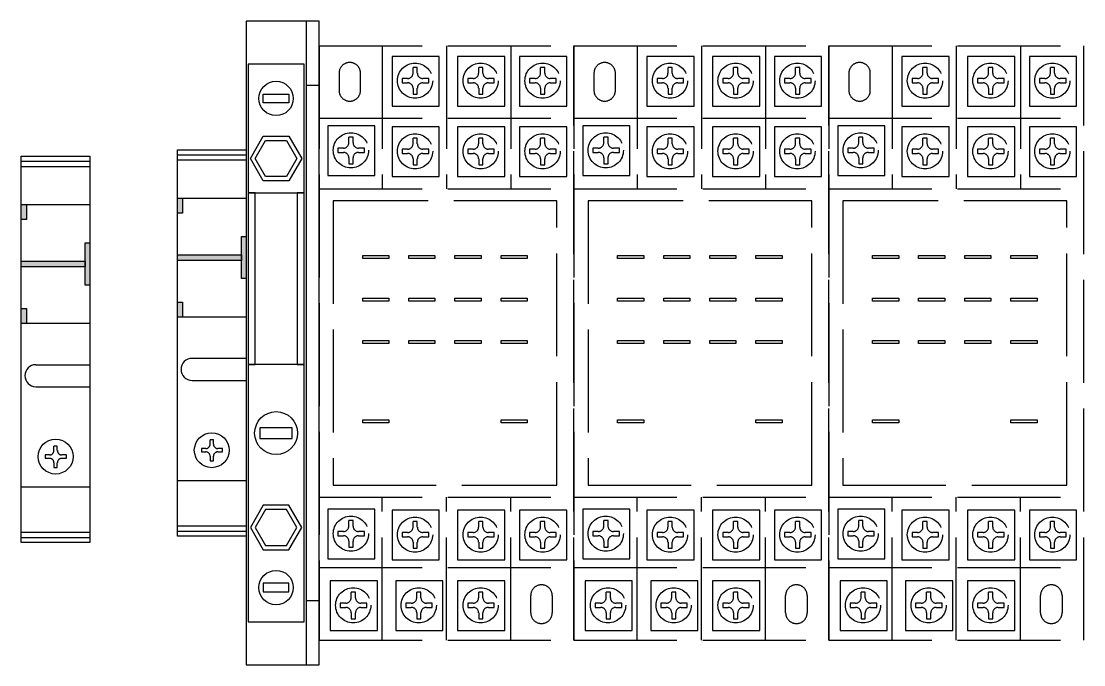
# Model space of a CAD drawing. Extents: x 309900 to 310800, y 288222 to 290422.
# Drawn here: x 310594.3 to 310718.1, y 288925.2 to 289000.2 of the extents above; entities that cross this region are included whole.
import ezdxf

# ---------------------------------------------------------------- set-up
doc = ezdxf.new("R2010")
doc.units = 0
doc.header["$MEASUREMENT"] = 0
doc.linetypes.add('ACAD_ISO02W100', pattern=[15, 12, -3])
for name, color, linetype in [('DRAW', 123, 'Continuous'), ('Layer1', 7, 'Continuous'), ('文字', 3, 'Continuous')]:
    doc.layers.add(name, color=color, linetype=linetype)

# ---------------------------------------------------------------- blocks, each defined once
blk = doc.blocks.new('9758789338f696b2a-83c7-42b1-a3ab-d015e0cf3ac5')
for points in [[(4.87, -151.77), (4.87, -151.17), (3.12, -151.17), (3.12, -151.77)], [(9.73, -158.62), (10.39, -158.62), (10.39, -151.17), (9.73, -151.17)], [(15.25, -151.17), (15.25, -151.77), (17, -151.77), (17, -151.17)], [(7.61, -158.62), (7.61, -159.17), (12.51, -159.17), (12.51, -158.62)]]:
    blk.add_hatch(color=7).paths.add_polyline_path(points)
at = {"color": 0}
for p, q in [((-21.8, -151.17), (-21.8, -159.17)), ((-21.21, -151.17), (-21.21, -159.17)), ((-15.91, -151.17), (-15.91, -159.17)), ((21.43, -151.17), (21.43, -159.17)), ((22.03, -151.17), (22.03, -159.17)), ((-4.25, -152.87), (-4.25, -159.17)), ((-1.68, -152.87), (-1.68, -159.17))]:
    blk.add_line(p, q, dxfattribs=at)
at = {"color": 0, "elevation": 0}
for points in [[(22.61, -151.17), (22.61, -159.17), (-22.39, -159.17), (-22.39, -151.17)], [(17, -151.17), (17, -159.17), (3.12, -159.17), (3.12, -151.17)], [(4.87, -151.17), (4.87, -151.77), (3.12, -151.77), (3.12, -151.17)], [(10.39, -151.17), (10.39, -158.62), (9.73, -158.62), (9.73, -151.17)], [(17, -151.17), (17, -151.77), (15.25, -151.77), (15.25, -151.17)], [(12.51, -158.62), (12.51, -159.17), (7.61, -159.17), (7.61, -158.62)]]:
    blk.add_lwpolyline(points, close=True, dxfattribs=at)
at = {"color": 0}
blk.add_arc((-2.96, -152.87), 1.28, 0, 180, dxfattribs=at)
at = {"layer": 'Layer1', "color": 7, "lineweight": -3, "ltscale": 50}
blk.add_circle((-12.39, -155.17), 2.03, dxfattribs=at)
at = {"layer": '文字', "color": 7, "linetype": 'ACAD_ISO02W100'}
for p, q in [((-12.59, -153.96), (-12.59, -154.47)), ((-12.19, -153.96), (-12.59, -153.96)), ((-12.19, -154.47), (-12.19, -153.96)), ((-13.1, -154.98), (-13.64, -154.98)), ((-13.64, -154.98), (-13.64, -155.37)), ((-13.64, -155.37), (-13.1, -155.37)), ((-12.59, -155.88), (-12.59, -156.44)), ((-12.19, -156.44), (-12.19, -155.88)), ((-11.68, -154.98), (-11.17, -154.98)), ((-11.68, -155.37), (-11.17, -155.37)), ((-11.17, -155.37), (-11.17, -154.98)), ((-12.59, -156.44), (-12.19, -156.44))]:
    blk.add_line(p, q, dxfattribs=at)
for centre, start, end in [((-13.1, -154.47), 270, 0), ((-11.68, -154.47), 180, 270), ((-13.1, -155.88), 0, 90), ((-11.68, -155.88), 90, 180)]:
    blk.add_arc(centre, 0.509, start, end, dxfattribs=at)

msp = doc.modelspace()

# ---------------------------------------------------------------- hatches: boundary and pattern name
for points in [[(310612.52, 288977.87), (310613.12, 288977.87), (310613.12, 288979.62), (310612.52, 288979.62)], [(310619.97, 288970.22), (310620.52, 288970.22), (310620.52, 288975.13), (310619.97, 288975.13)], [(310619.97, 288972.34), (310619.97, 288973), (310612.52, 288973), (310612.52, 288972.34)], [(310613.12, 288967.48), (310612.52, 288967.48), (310612.52, 288965.73), (310613.12, 288965.73)]]:
    msp.add_hatch(color=7).paths.add_polyline_path(points)

# ---------------------------------------------------------------- linework, layer by layer
at = {"color": 0}
for p, q in [((310612.52, 288984.64), (310620.52, 288984.64)), ((310612.52, 288984.05), (310620.52, 288984.05)), ((310614.22, 288960.94), (310620.52, 288960.94)), ((310614.22, 288958.37), (310620.52, 288958.37)), ((310612.52, 288946.7), (310620.52, 288946.7)), ((310612.52, 288941.41), (310620.52, 288941.41)), ((310612.52, 288940.81), (310620.52, 288940.81))]:
    msp.add_line(p, q, dxfattribs=at)
at = {"color": 0, "elevation": 0}
for points in [[(310612.52, 288985.22), (310620.52, 288985.22), (310620.52, 288940.22), (310612.52, 288940.22)], [(310612.52, 288979.62), (310620.52, 288979.62), (310620.52, 288965.73), (310612.52, 288965.73)], [(310612.52, 288979.62), (310613.12, 288979.62), (310613.12, 288977.87), (310612.52, 288977.87)], [(310619.97, 288975.13), (310620.52, 288975.13), (310620.52, 288970.22), (310619.97, 288970.22)], [(310612.52, 288973), (310619.97, 288973), (310619.97, 288972.34), (310612.52, 288972.34)], [(310612.52, 288967.48), (310613.12, 288967.48), (310613.12, 288965.73), (310612.52, 288965.73)]]:
    msp.add_lwpolyline(points, close=True, dxfattribs=at)
at = {"color": 0}
msp.add_arc((310614.22, 288959.65), 1.28, 90, 270, dxfattribs=at)
at = {"layer": 'DRAW', "color": 7, "ltscale": 0.3, "elevation": 0}
for points in [[(310629.02, 289000.22), (310620.52, 289000.22), (310620.52, 288925.22), (310629.02, 288925.22)], [(310629.02, 289000.22), (310627.52, 289000.22), (310627.52, 288925.22), (310629.02, 288925.22)], [(310627.27, 288995.22), (310620.77, 288995.22), (310620.77, 288980.22), (310627.27, 288980.22)], [(310629.02, 288992.72), (310627.52, 288992.72), (310627.52, 288932.72), (310629.02, 288932.72)], [(310625.52, 288990.72), (310622.52, 288990.72), (310622.52, 288991.72), (310625.52, 288991.72)], [(310625.52, 288986.82), (310627.02, 288984.22), (310625.52, 288981.62), (310622.52, 288981.62), (310621.02, 288984.22), (310622.52, 288986.82)], [(310625.23, 288986.32), (310626.44, 288984.22), (310625.23, 288982.12), (310622.8, 288982.12), (310621.59, 288984.22), (310622.8, 288986.32)], [(310621.57, 288980.22), (310620.77, 288980.22), (310620.77, 288960.22), (310621.57, 288960.22)], [(310627.27, 288980.22), (310626.47, 288980.22), (310626.47, 288960.22), (310627.27, 288960.22)], [(310627.27, 288960.22), (310620.77, 288960.22), (310620.77, 288930.22), (310627.27, 288930.22)], [(310625.89, 288952.85), (310622.14, 288952.85), (310622.14, 288951.6), (310625.89, 288951.6)], [(310625.52, 288938.62), (310627.02, 288941.22), (310625.52, 288943.82), (310622.52, 288943.82), (310621.02, 288941.22), (310622.52, 288938.62)], [(310625.23, 288939.12), (310626.44, 288941.22), (310625.23, 288943.32), (310622.8, 288943.32), (310621.59, 288941.22), (310622.8, 288939.12)], [(310625.52, 288934.72), (310622.52, 288934.72), (310622.52, 288933.72), (310625.52, 288933.72)]]:
    msp.add_lwpolyline(points, close=True, dxfattribs=at)
at = {"layer": 'DRAW', "color": 7, "ltscale": 0.3}
for centre, radius in [((310624.02, 288991.22), 2), ((310624.02, 288952.22), 2.5), ((310624.02, 288934.22), 2)]:
    msp.add_circle(centre, radius, dxfattribs=at)
at = {"layer": 'Layer1', "color": 7, "lineweight": -3, "ltscale": 50}
msp.add_circle((310616.52, 288950.22), 2.03, dxfattribs=at)
at = {"layer": '文字', "color": 0, "linetype": 'ACAD_ISO02W100'}
for p, q in [((310629.02, 288997.37), (310629.02, 288928.07)), ((310629.02, 288997.37), (310658.72, 288997.37)), ((310636.38, 288997.37), (310636.38, 288980.68)), ((310643.87, 288997.37), (310643.87, 288980.68)), ((310651.35, 288997.37), (310651.35, 288980.68)), ((310658.72, 288928.07), (310658.72, 288997.37)), ((310658.72, 288997.37), (310658.72, 288928.07)), ((310658.72, 288997.37), (310688.42, 288997.37)), ((310666.08, 288997.37), (310666.08, 288980.68)), ((310673.57, 288997.37), (310673.57, 288980.68)), ((310681.05, 288997.37), (310681.05, 288980.68)), ((310688.42, 288928.07), (310688.42, 288997.37)), ((310688.42, 288997.37), (310688.42, 288928.07)), ((310688.42, 288997.37), (310718.12, 288997.37)), ((310695.78, 288997.37), (310695.78, 288980.68)), ((310703.27, 288997.37), (310703.27, 288980.68)), ((310710.75, 288997.37), (310710.75, 288980.68)), ((310718.12, 288928.07), (310718.12, 288997.37)), ((310640.47, 288994.82), (310639.98, 288994.82)), ((310639.98, 288994.18), (310639.98, 288994.82)), ((310640.47, 288994.18), (310640.47, 288994.82)), ((310648.11, 288994.82), (310647.62, 288994.82)), ((310647.62, 288994.18), (310647.62, 288994.82)), ((310648.11, 288994.18), (310648.11, 288994.82)), ((310655.32, 288994.82), (310654.83, 288994.82)), ((310654.83, 288994.18), (310654.83, 288994.82)), ((310655.32, 288994.18), (310655.32, 288994.82)), ((310670.17, 288994.82), (310669.68, 288994.82)), ((310669.68, 288994.18), (310669.68, 288994.82)), ((310670.17, 288994.18), (310670.17, 288994.82)), ((310677.81, 288994.82), (310677.32, 288994.82)), ((310677.32, 288994.18), (310677.32, 288994.82)), ((310677.81, 288994.18), (310677.81, 288994.82)), ((310685.02, 288994.82), (310684.53, 288994.82)), ((310684.53, 288994.18), (310684.53, 288994.82)), ((310685.02, 288994.18), (310685.02, 288994.82)), ((310699.87, 288994.82), (310699.38, 288994.82)), ((310699.38, 288994.18), (310699.38, 288994.82)), ((310699.87, 288994.18), (310699.87, 288994.82)), ((310707.51, 288994.82), (310707.02, 288994.82)), ((310707.02, 288994.18), (310707.02, 288994.82)), ((310707.51, 288994.18), (310707.51, 288994.82)), ((310714.72, 288994.82), (310714.23, 288994.82)), ((310714.23, 288994.18), (310714.23, 288994.82)), ((310714.72, 288994.18), (310714.72, 288994.82)), ((310639.34, 288993.54), (310638.71, 288993.54)), ((310638.71, 288993.54), (310638.71, 288993.05)), ((310638.71, 288993.05), (310639.34, 288993.05)), ((310639.98, 288993.54), (310639.98, 288993.54)), ((310641.8, 288993.54), (310641.11, 288993.54)), ((310641.11, 288993.05), (310641.8, 288993.05)), ((310641.8, 288993.05), (310641.8, 288993.54)), ((310646.98, 288993.54), (310646.35, 288993.54)), ((310646.35, 288993.54), (310646.35, 288993.05)), ((310646.35, 288993.05), (310646.98, 288993.05)), ((310647.62, 288993.54), (310647.62, 288993.54)), ((310649.44, 288993.54), (310648.75, 288993.54)), ((310648.75, 288993.05), (310649.44, 288993.05)), ((310649.44, 288993.05), (310649.44, 288993.54)), ((310654.19, 288993.54), (310653.56, 288993.54)), ((310653.56, 288993.54), (310653.56, 288993.05)), ((310653.56, 288993.05), (310654.19, 288993.05)), ((310654.83, 288993.54), (310654.83, 288993.54)), ((310656.65, 288993.54), (310655.96, 288993.54)), ((310655.96, 288993.05), (310656.65, 288993.05)), ((310656.65, 288993.05), (310656.65, 288993.54)), ((310669.04, 288993.54), (310668.41, 288993.54)), ((310668.41, 288993.54), (310668.41, 288993.05)), ((310668.41, 288993.05), (310669.04, 288993.05)), ((310669.68, 288993.54), (310669.68, 288993.54)), ((310671.5, 288993.54), (310670.81, 288993.54)), ((310670.81, 288993.05), (310671.5, 288993.05)), ((310671.5, 288993.05), (310671.5, 288993.54)), ((310676.68, 288993.54), (310676.05, 288993.54)), ((310676.05, 288993.54), (310676.05, 288993.05)), ((310676.05, 288993.05), (310676.68, 288993.05)), ((310677.32, 288993.54), (310677.32, 288993.54)), ((310679.14, 288993.54), (310678.45, 288993.54)), ((310678.45, 288993.05), (310679.14, 288993.05)), ((310679.14, 288993.05), (310679.14, 288993.54)), ((310683.89, 288993.54), (310683.26, 288993.54)), ((310683.26, 288993.54), (310683.26, 288993.05)), ((310683.26, 288993.05), (310683.89, 288993.05)), ((310684.53, 288993.54), (310684.53, 288993.54)), ((310686.35, 288993.54), (310685.66, 288993.54)), ((310685.66, 288993.05), (310686.35, 288993.05)), ((310686.35, 288993.05), (310686.35, 288993.54)), ((310698.74, 288993.54), (310698.11, 288993.54)), ((310698.11, 288993.54), (310698.11, 288993.05)), ((310698.11, 288993.05), (310698.74, 288993.05)), ((310699.38, 288993.54), (310699.38, 288993.54)), ((310701.2, 288993.54), (310700.51, 288993.54)), ((310700.51, 288993.05), (310701.2, 288993.05)), ((310701.2, 288993.05), (310701.2, 288993.54)), ((310706.38, 288993.54), (310705.75, 288993.54)), ((310705.75, 288993.54), (310705.75, 288993.05)), ((310705.75, 288993.05), (310706.38, 288993.05)), ((310707.02, 288993.54), (310707.02, 288993.54)), ((310708.84, 288993.54), (310708.15, 288993.54)), ((310708.15, 288993.05), (310708.84, 288993.05)), ((310708.84, 288993.05), (310708.84, 288993.54)), ((310713.59, 288993.54), (310712.96, 288993.54)), ((310712.96, 288993.54), (310712.96, 288993.05)), ((310712.96, 288993.05), (310713.59, 288993.05)), ((310714.23, 288993.54), (310714.23, 288993.54)), ((310716.05, 288993.54), (310715.36, 288993.54)), ((310715.36, 288993.05), (310716.05, 288993.05)), ((310716.05, 288993.05), (310716.05, 288993.54)), ((310639.98, 288992.41), (310639.98, 288991.73)), ((310639.98, 288991.73), (310640.47, 288991.73)), ((310640.47, 288991.73), (310640.47, 288992.41)), ((310647.62, 288992.41), (310647.62, 288991.73)), ((310647.62, 288991.73), (310648.11, 288991.73)), ((310648.11, 288991.73), (310648.11, 288992.41)), ((310654.83, 288992.41), (310654.83, 288991.73)), ((310654.83, 288991.73), (310655.32, 288991.73)), ((310655.32, 288991.73), (310655.32, 288992.41)), ((310669.68, 288992.41), (310669.68, 288991.73)), ((310669.68, 288991.73), (310670.17, 288991.73)), ((310670.17, 288991.73), (310670.17, 288992.41)), ((310677.32, 288992.41), (310677.32, 288991.73)), ((310677.32, 288991.73), (310677.81, 288991.73)), ((310677.81, 288991.73), (310677.81, 288992.41)), ((310684.53, 288992.41), (310684.53, 288991.73)), ((310684.53, 288991.73), (310685.02, 288991.73)), ((310685.02, 288991.73), (310685.02, 288992.41)), ((310699.38, 288992.41), (310699.38, 288991.73)), ((310699.38, 288991.73), (310699.87, 288991.73)), ((310699.87, 288991.73), (310699.87, 288992.41)), ((310707.02, 288992.41), (310707.02, 288991.73)), ((310707.02, 288991.73), (310707.51, 288991.73)), ((310707.51, 288991.73), (310707.51, 288992.41)), ((310714.23, 288992.41), (310714.23, 288991.73)), ((310714.23, 288991.73), (310714.72, 288991.73)), ((310714.72, 288991.73), (310714.72, 288992.41)), ((310629.02, 288988.91), (310658.72, 288988.91)), ((310658.72, 288988.91), (310688.42, 288988.91)), ((310688.42, 288988.91), (310718.12, 288988.91)), ((310632.99, 288986.71), (310632.5, 288986.71)), ((310632.5, 288986.07), (310632.5, 288986.71)), ((310632.99, 288986.07), (310632.99, 288986.71)), ((310640.47, 288986.59), (310639.98, 288986.59)), ((310639.98, 288985.95), (310639.98, 288986.59)), ((310640.47, 288985.95), (310640.47, 288986.59)), ((310648.11, 288986.59), (310647.62, 288986.59)), ((310647.62, 288985.95), (310647.62, 288986.59)), ((310648.11, 288985.95), (310648.11, 288986.59)), ((310655.32, 288986.59), (310654.83, 288986.59)), ((310654.83, 288985.95), (310654.83, 288986.59)), ((310655.32, 288985.95), (310655.32, 288986.59)), ((310662.69, 288986.71), (310662.2, 288986.71)), ((310662.2, 288986.07), (310662.2, 288986.71)), ((310662.69, 288986.07), (310662.69, 288986.71)), ((310670.17, 288986.59), (310669.68, 288986.59)), ((310669.68, 288985.95), (310669.68, 288986.59)), ((310670.17, 288985.95), (310670.17, 288986.59)), ((310677.81, 288986.59), (310677.32, 288986.59)), ((310677.32, 288985.95), (310677.32, 288986.59)), ((310677.81, 288985.95), (310677.81, 288986.59)), ((310685.02, 288986.59), (310684.53, 288986.59)), ((310684.53, 288985.95), (310684.53, 288986.59)), ((310685.02, 288985.95), (310685.02, 288986.59)), ((310692.39, 288986.71), (310691.9, 288986.71)), ((310691.9, 288986.07), (310691.9, 288986.71)), ((310692.39, 288986.07), (310692.39, 288986.71)), ((310699.87, 288986.59), (310699.38, 288986.59)), ((310699.38, 288985.95), (310699.38, 288986.59)), ((310699.87, 288985.95), (310699.87, 288986.59)), ((310707.51, 288986.59), (310707.02, 288986.59)), ((310707.02, 288985.95), (310707.02, 288986.59)), ((310707.51, 288985.95), (310707.51, 288986.59)), ((310714.72, 288986.59), (310714.23, 288986.59)), ((310714.23, 288985.95), (310714.23, 288986.59)), ((310714.72, 288985.95), (310714.72, 288986.59)), ((310631.86, 288985.43), (310631.22, 288985.43)), ((310631.22, 288985.43), (310631.22, 288984.94)), ((310632.5, 288985.43), (310632.5, 288985.43)), ((310634.31, 288985.43), (310633.62, 288985.43)), ((310634.31, 288984.94), (310634.31, 288985.43)), ((310639.34, 288985.31), (310638.71, 288985.31)), ((310638.71, 288985.31), (310638.71, 288984.82)), ((310639.98, 288985.31), (310639.98, 288985.31)), ((310641.8, 288985.31), (310641.11, 288985.31)), ((310641.8, 288984.82), (310641.8, 288985.31)), ((310646.98, 288985.31), (310646.35, 288985.31)), ((310646.35, 288985.31), (310646.35, 288984.82)), ((310647.62, 288985.31), (310647.62, 288985.31)), ((310649.44, 288985.31), (310648.75, 288985.31)), ((310649.44, 288984.82), (310649.44, 288985.31)), ((310654.19, 288985.31), (310653.56, 288985.31)), ((310653.56, 288985.31), (310653.56, 288984.82)), ((310654.83, 288985.31), (310654.83, 288985.31)), ((310656.65, 288985.31), (310655.96, 288985.31)), ((310656.65, 288984.82), (310656.65, 288985.31)), ((310661.56, 288985.43), (310660.92, 288985.43)), ((310660.92, 288985.43), (310660.92, 288984.94)), ((310662.2, 288985.43), (310662.2, 288985.43)), ((310664.01, 288985.43), (310663.32, 288985.43)), ((310664.01, 288984.94), (310664.01, 288985.43)), ((310669.04, 288985.31), (310668.41, 288985.31)), ((310668.41, 288985.31), (310668.41, 288984.82)), ((310669.68, 288985.31), (310669.68, 288985.31)), ((310671.5, 288985.31), (310670.81, 288985.31)), ((310671.5, 288984.82), (310671.5, 288985.31)), ((310676.68, 288985.31), (310676.05, 288985.31)), ((310676.05, 288985.31), (310676.05, 288984.82)), ((310677.32, 288985.31), (310677.32, 288985.31)), ((310679.14, 288985.31), (310678.45, 288985.31)), ((310679.14, 288984.82), (310679.14, 288985.31)), ((310683.89, 288985.31), (310683.26, 288985.31)), ((310683.26, 288985.31), (310683.26, 288984.82)), ((310684.53, 288985.31), (310684.53, 288985.31)), ((310686.35, 288985.31), (310685.66, 288985.31)), ((310686.35, 288984.82), (310686.35, 288985.31)), ((310691.26, 288985.43), (310690.62, 288985.43)), ((310690.62, 288985.43), (310690.62, 288984.94)), ((310691.9, 288985.43), (310691.9, 288985.43)), ((310693.71, 288985.43), (310693.02, 288985.43)), ((310693.71, 288984.94), (310693.71, 288985.43)), ((310698.74, 288985.31), (310698.11, 288985.31)), ((310698.11, 288985.31), (310698.11, 288984.82)), ((310699.38, 288985.31), (310699.38, 288985.31)), ((310701.2, 288985.31), (310700.51, 288985.31)), ((310701.2, 288984.82), (310701.2, 288985.31)), ((310706.38, 288985.31), (310705.75, 288985.31)), ((310705.75, 288985.31), (310705.75, 288984.82)), ((310707.02, 288985.31), (310707.02, 288985.31)), ((310708.84, 288985.31), (310708.15, 288985.31)), ((310708.84, 288984.82), (310708.84, 288985.31)), ((310713.59, 288985.31), (310712.96, 288985.31)), ((310712.96, 288985.31), (310712.96, 288984.82)), ((310714.23, 288985.31), (310714.23, 288985.31)), ((310716.05, 288985.31), (310715.36, 288985.31)), ((310716.05, 288984.82), (310716.05, 288985.31)), ((310631.22, 288984.94), (310631.86, 288984.94)), ((310632.5, 288984.3), (310632.5, 288983.62)), ((310632.99, 288983.62), (310632.99, 288984.3)), ((310633.62, 288984.94), (310634.31, 288984.94)), ((310638.71, 288984.82), (310639.34, 288984.82)), ((310639.98, 288984.18), (310639.98, 288983.5)), ((310640.47, 288983.5), (310640.47, 288984.18)), ((310641.11, 288984.82), (310641.8, 288984.82)), ((310646.35, 288984.82), (310646.98, 288984.82)), ((310647.62, 288984.18), (310647.62, 288983.5)), ((310648.11, 288983.5), (310648.11, 288984.18)), ((310648.75, 288984.82), (310649.44, 288984.82)), ((310653.56, 288984.82), (310654.19, 288984.82)), ((310654.83, 288984.18), (310654.83, 288983.5)), ((310655.32, 288983.5), (310655.32, 288984.18)), ((310655.96, 288984.82), (310656.65, 288984.82)), ((310660.92, 288984.94), (310661.56, 288984.94)), ((310662.2, 288984.3), (310662.2, 288983.62)), ((310662.69, 288983.62), (310662.69, 288984.3)), ((310663.32, 288984.94), (310664.01, 288984.94)), ((310668.41, 288984.82), (310669.04, 288984.82)), ((310669.68, 288984.18), (310669.68, 288983.5)), ((310670.17, 288983.5), (310670.17, 288984.18)), ((310670.81, 288984.82), (310671.5, 288984.82)), ((310676.05, 288984.82), (310676.68, 288984.82)), ((310677.32, 288984.18), (310677.32, 288983.5)), ((310677.81, 288983.5), (310677.81, 288984.18)), ((310678.45, 288984.82), (310679.14, 288984.82)), ((310683.26, 288984.82), (310683.89, 288984.82)), ((310684.53, 288984.18), (310684.53, 288983.5)), ((310685.02, 288983.5), (310685.02, 288984.18)), ((310685.66, 288984.82), (310686.35, 288984.82)), ((310690.62, 288984.94), (310691.26, 288984.94)), ((310691.9, 288984.3), (310691.9, 288983.62)), ((310692.39, 288983.62), (310692.39, 288984.3)), ((310693.02, 288984.94), (310693.71, 288984.94)), ((310698.11, 288984.82), (310698.74, 288984.82)), ((310699.38, 288984.18), (310699.38, 288983.5)), ((310699.87, 288983.5), (310699.87, 288984.18)), ((310700.51, 288984.82), (310701.2, 288984.82)), ((310705.75, 288984.82), (310706.38, 288984.82)), ((310707.02, 288984.18), (310707.02, 288983.5)), ((310707.51, 288983.5), (310707.51, 288984.18)), ((310708.15, 288984.82), (310708.84, 288984.82)), ((310712.96, 288984.82), (310713.59, 288984.82)), ((310714.23, 288984.18), (310714.23, 288983.5)), ((310714.72, 288983.5), (310714.72, 288984.18)), ((310715.36, 288984.82), (310716.05, 288984.82)), ((310632.5, 288983.62), (310632.99, 288983.62)), ((310639.98, 288983.5), (310640.47, 288983.5)), ((310647.62, 288983.5), (310648.11, 288983.5)), ((310654.83, 288983.5), (310655.32, 288983.5)), ((310662.2, 288983.62), (310662.69, 288983.62)), ((310669.68, 288983.5), (310670.17, 288983.5)), ((310677.32, 288983.5), (310677.81, 288983.5)), ((310684.53, 288983.5), (310685.02, 288983.5)), ((310691.9, 288983.62), (310692.39, 288983.62)), ((310699.38, 288983.5), (310699.87, 288983.5)), ((310707.02, 288983.5), (310707.51, 288983.5)), ((310714.23, 288983.5), (310714.72, 288983.5)), ((310629.02, 288980.68), (310658.72, 288980.68)), ((310658.72, 288980.68), (310688.42, 288980.68)), ((310688.42, 288980.68), (310718.12, 288980.68)), ((310629.02, 288944.76), (310658.72, 288944.76)), ((310636.38, 288928.07), (310636.38, 288944.76)), ((310643.87, 288928.07), (310643.87, 288944.76)), ((310651.35, 288928.07), (310651.35, 288944.76)), ((310658.72, 288944.76), (310688.42, 288944.76)), ((310666.08, 288928.07), (310666.08, 288944.76)), ((310673.57, 288928.07), (310673.57, 288944.76)), ((310681.05, 288928.07), (310681.05, 288944.76)), ((310688.42, 288944.76), (310718.12, 288944.76)), ((310695.78, 288928.07), (310695.78, 288944.76)), ((310703.27, 288928.07), (310703.27, 288944.76)), ((310710.75, 288928.07), (310710.75, 288944.76)), ((310632.99, 288942.03), (310632.5, 288942.03)), ((310632.5, 288941.39), (310632.5, 288942.03)), ((310632.99, 288941.39), (310632.99, 288942.03)), ((310640.47, 288941.91), (310639.98, 288941.91)), ((310639.98, 288941.27), (310639.98, 288941.91)), ((310640.47, 288941.27), (310640.47, 288941.91)), ((310648.11, 288941.91), (310647.62, 288941.91)), ((310647.62, 288941.27), (310647.62, 288941.91)), ((310648.11, 288941.27), (310648.11, 288941.91)), ((310655.32, 288941.91), (310654.83, 288941.91)), ((310654.83, 288941.27), (310654.83, 288941.91)), ((310655.32, 288941.27), (310655.32, 288941.91)), ((310662.69, 288942.03), (310662.2, 288942.03)), ((310662.2, 288941.39), (310662.2, 288942.03)), ((310662.69, 288941.39), (310662.69, 288942.03)), ((310670.17, 288941.91), (310669.68, 288941.91)), ((310669.68, 288941.27), (310669.68, 288941.91)), ((310670.17, 288941.27), (310670.17, 288941.91)), ((310677.81, 288941.91), (310677.32, 288941.91)), ((310677.32, 288941.27), (310677.32, 288941.91)), ((310677.81, 288941.27), (310677.81, 288941.91)), ((310685.02, 288941.91), (310684.53, 288941.91)), ((310684.53, 288941.27), (310684.53, 288941.91)), ((310685.02, 288941.27), (310685.02, 288941.91)), ((310692.39, 288942.03), (310691.9, 288942.03)), ((310691.9, 288941.39), (310691.9, 288942.03)), ((310692.39, 288941.39), (310692.39, 288942.03)), ((310699.87, 288941.91), (310699.38, 288941.91)), ((310699.38, 288941.27), (310699.38, 288941.91)), ((310699.87, 288941.27), (310699.87, 288941.91)), ((310707.51, 288941.91), (310707.02, 288941.91)), ((310707.02, 288941.27), (310707.02, 288941.91)), ((310707.51, 288941.27), (310707.51, 288941.91)), ((310714.72, 288941.91), (310714.23, 288941.91)), ((310714.23, 288941.27), (310714.23, 288941.91)), ((310714.72, 288941.27), (310714.72, 288941.91)), ((310631.86, 288940.75), (310631.22, 288940.75)), ((310631.22, 288940.75), (310631.22, 288940.26)), ((310632.5, 288940.75), (310632.5, 288940.75)), ((310634.31, 288940.75), (310633.62, 288940.75)), ((310634.31, 288940.26), (310634.31, 288940.75)), ((310639.34, 288940.63), (310638.71, 288940.63)), ((310638.71, 288940.63), (310638.71, 288940.14)), ((310639.98, 288940.63), (310639.98, 288940.63)), ((310641.8, 288940.63), (310641.11, 288940.63)), ((310641.8, 288940.14), (310641.8, 288940.63)), ((310646.98, 288940.63), (310646.35, 288940.63)), ((310646.35, 288940.63), (310646.35, 288940.14)), ((310647.62, 288940.63), (310647.62, 288940.63)), ((310649.44, 288940.63), (310648.75, 288940.63)), ((310649.44, 288940.14), (310649.44, 288940.63)), ((310654.19, 288940.63), (310653.56, 288940.63)), ((310653.56, 288940.63), (310653.56, 288940.14)), ((310654.83, 288940.63), (310654.83, 288940.63)), ((310656.65, 288940.63), (310655.96, 288940.63)), ((310656.65, 288940.14), (310656.65, 288940.63)), ((310661.56, 288940.75), (310660.92, 288940.75)), ((310660.92, 288940.75), (310660.92, 288940.26)), ((310662.2, 288940.75), (310662.2, 288940.75)), ((310664.01, 288940.75), (310663.32, 288940.75)), ((310664.01, 288940.26), (310664.01, 288940.75)), ((310669.04, 288940.63), (310668.41, 288940.63)), ((310668.41, 288940.63), (310668.41, 288940.14)), ((310669.68, 288940.63), (310669.68, 288940.63)), ((310671.5, 288940.63), (310670.81, 288940.63)), ((310671.5, 288940.14), (310671.5, 288940.63)), ((310676.68, 288940.63), (310676.05, 288940.63)), ((310676.05, 288940.63), (310676.05, 288940.14)), ((310677.32, 288940.63), (310677.32, 288940.63)), ((310679.14, 288940.63), (310678.45, 288940.63)), ((310679.14, 288940.14), (310679.14, 288940.63)), ((310683.89, 288940.63), (310683.26, 288940.63)), ((310683.26, 288940.63), (310683.26, 288940.14)), ((310684.53, 288940.63), (310684.53, 288940.63)), ((310686.35, 288940.63), (310685.66, 288940.63)), ((310686.35, 288940.14), (310686.35, 288940.63)), ((310691.26, 288940.75), (310690.62, 288940.75)), ((310690.62, 288940.75), (310690.62, 288940.26)), ((310691.9, 288940.75), (310691.9, 288940.75)), ((310693.71, 288940.75), (310693.02, 288940.75)), ((310693.71, 288940.26), (310693.71, 288940.75)), ((310698.74, 288940.63), (310698.11, 288940.63)), ((310698.11, 288940.63), (310698.11, 288940.14)), ((310699.38, 288940.63), (310699.38, 288940.63)), ((310701.2, 288940.63), (310700.51, 288940.63)), ((310701.2, 288940.14), (310701.2, 288940.63)), ((310706.38, 288940.63), (310705.75, 288940.63)), ((310705.75, 288940.63), (310705.75, 288940.14)), ((310707.02, 288940.63), (310707.02, 288940.63)), ((310708.84, 288940.63), (310708.15, 288940.63)), ((310708.84, 288940.14), (310708.84, 288940.63)), ((310713.59, 288940.63), (310712.96, 288940.63)), ((310712.96, 288940.63), (310712.96, 288940.14)), ((310714.23, 288940.63), (310714.23, 288940.63)), ((310716.05, 288940.63), (310715.36, 288940.63)), ((310716.05, 288940.14), (310716.05, 288940.63)), ((310631.22, 288940.26), (310631.86, 288940.26)), ((310632.5, 288939.62), (310632.5, 288938.94)), ((310632.99, 288938.94), (310632.99, 288939.62)), ((310633.62, 288940.26), (310634.31, 288940.26)), ((310638.71, 288940.14), (310639.34, 288940.14)), ((310639.98, 288939.5), (310639.98, 288938.82)), ((310640.47, 288938.82), (310640.47, 288939.5)), ((310641.11, 288940.14), (310641.8, 288940.14)), ((310646.35, 288940.14), (310646.98, 288940.14)), ((310647.62, 288939.5), (310647.62, 288938.82)), ((310648.11, 288938.82), (310648.11, 288939.5)), ((310648.75, 288940.14), (310649.44, 288940.14)), ((310653.56, 288940.14), (310654.19, 288940.14)), ((310654.83, 288939.5), (310654.83, 288938.82)), ((310655.32, 288938.82), (310655.32, 288939.5)), ((310655.96, 288940.14), (310656.65, 288940.14)), ((310660.92, 288940.26), (310661.56, 288940.26)), ((310662.2, 288939.62), (310662.2, 288938.94)), ((310662.69, 288938.94), (310662.69, 288939.62)), ((310663.32, 288940.26), (310664.01, 288940.26)), ((310668.41, 288940.14), (310669.04, 288940.14)), ((310669.68, 288939.5), (310669.68, 288938.82)), ((310670.17, 288938.82), (310670.17, 288939.5)), ((310670.81, 288940.14), (310671.5, 288940.14)), ((310676.05, 288940.14), (310676.68, 288940.14)), ((310677.32, 288939.5), (310677.32, 288938.82)), ((310677.81, 288938.82), (310677.81, 288939.5)), ((310678.45, 288940.14), (310679.14, 288940.14)), ((310683.26, 288940.14), (310683.89, 288940.14)), ((310684.53, 288939.5), (310684.53, 288938.82)), ((310685.02, 288938.82), (310685.02, 288939.5)), ((310685.66, 288940.14), (310686.35, 288940.14)), ((310690.62, 288940.26), (310691.26, 288940.26)), ((310691.9, 288939.62), (310691.9, 288938.94)), ((310692.39, 288938.94), (310692.39, 288939.62)), ((310693.02, 288940.26), (310693.71, 288940.26)), ((310698.11, 288940.14), (310698.74, 288940.14)), ((310699.38, 288939.5), (310699.38, 288938.82)), ((310699.87, 288938.82), (310699.87, 288939.5)), ((310700.51, 288940.14), (310701.2, 288940.14)), ((310705.75, 288940.14), (310706.38, 288940.14)), ((310707.02, 288939.5), (310707.02, 288938.82)), ((310707.51, 288938.82), (310707.51, 288939.5)), ((310708.15, 288940.14), (310708.84, 288940.14)), ((310712.96, 288940.14), (310713.59, 288940.14)), ((310714.23, 288939.5), (310714.23, 288938.82)), ((310714.72, 288938.82), (310714.72, 288939.5)), ((310715.36, 288940.14), (310716.05, 288940.14)), ((310632.5, 288938.94), (310632.99, 288938.94)), ((310639.98, 288938.82), (310640.47, 288938.82)), ((310647.62, 288938.82), (310648.11, 288938.82)), ((310654.83, 288938.82), (310655.32, 288938.82)), ((310662.2, 288938.94), (310662.69, 288938.94)), ((310669.68, 288938.82), (310670.17, 288938.82)), ((310677.32, 288938.82), (310677.81, 288938.82)), ((310684.53, 288938.82), (310685.02, 288938.82)), ((310691.9, 288938.94), (310692.39, 288938.94)), ((310699.38, 288938.82), (310699.87, 288938.82)), ((310707.02, 288938.82), (310707.51, 288938.82)), ((310714.23, 288938.82), (310714.72, 288938.82)), ((310629.02, 288936.54), (310658.72, 288936.54)), ((310658.72, 288936.54), (310688.42, 288936.54)), ((310688.42, 288936.54), (310718.12, 288936.54)), ((310633.26, 288933.68), (310632.77, 288933.68)), ((310632.77, 288933.04), (310632.77, 288933.68)), ((310633.26, 288933.04), (310633.26, 288933.68)), ((310640.9, 288933.68), (310640.41, 288933.68)), ((310640.41, 288933.04), (310640.41, 288933.68)), ((310640.9, 288933.04), (310640.9, 288933.68)), ((310648.11, 288933.68), (310647.62, 288933.68)), ((310647.62, 288933.04), (310647.62, 288933.68)), ((310648.11, 288933.04), (310648.11, 288933.68)), ((310662.96, 288933.68), (310662.47, 288933.68)), ((310662.47, 288933.04), (310662.47, 288933.68)), ((310662.96, 288933.04), (310662.96, 288933.68)), ((310670.6, 288933.68), (310670.11, 288933.68)), ((310670.11, 288933.04), (310670.11, 288933.68)), ((310670.6, 288933.04), (310670.6, 288933.68)), ((310677.81, 288933.68), (310677.32, 288933.68)), ((310677.32, 288933.04), (310677.32, 288933.68)), ((310677.81, 288933.04), (310677.81, 288933.68)), ((310692.66, 288933.68), (310692.17, 288933.68)), ((310692.17, 288933.04), (310692.17, 288933.68)), ((310692.66, 288933.04), (310692.66, 288933.68)), ((310700.3, 288933.68), (310699.81, 288933.68)), ((310699.81, 288933.04), (310699.81, 288933.68)), ((310700.3, 288933.04), (310700.3, 288933.68)), ((310707.51, 288933.68), (310707.02, 288933.68)), ((310707.02, 288933.04), (310707.02, 288933.68)), ((310707.51, 288933.04), (310707.51, 288933.68)), ((310632.13, 288932.4), (310631.5, 288932.4)), ((310631.5, 288932.4), (310631.5, 288931.91)), ((310631.5, 288931.91), (310632.13, 288931.91)), ((310632.77, 288932.4), (310632.77, 288932.4)), ((310634.59, 288932.4), (310633.9, 288932.4)), ((310633.9, 288931.91), (310634.59, 288931.91)), ((310634.59, 288931.91), (310634.59, 288932.4)), ((310639.77, 288932.4), (310639.13, 288932.4)), ((310639.13, 288932.4), (310639.13, 288931.91)), ((310639.13, 288931.91), (310639.77, 288931.91)), ((310640.41, 288932.4), (310640.41, 288932.4)), ((310642.22, 288932.4), (310641.53, 288932.4)), ((310641.53, 288931.91), (310642.22, 288931.91)), ((310642.22, 288931.91), (310642.22, 288932.4)), ((310646.98, 288932.4), (310646.35, 288932.4)), ((310646.35, 288932.4), (310646.35, 288931.91)), ((310646.35, 288931.91), (310646.98, 288931.91)), ((310647.62, 288932.4), (310647.62, 288932.4)), ((310649.44, 288932.4), (310648.75, 288932.4)), ((310648.75, 288931.91), (310649.44, 288931.91)), ((310649.44, 288931.91), (310649.44, 288932.4)), ((310661.83, 288932.4), (310661.2, 288932.4)), ((310661.2, 288932.4), (310661.2, 288931.91)), ((310661.2, 288931.91), (310661.83, 288931.91)), ((310662.47, 288932.4), (310662.47, 288932.4)), ((310664.29, 288932.4), (310663.6, 288932.4)), ((310663.6, 288931.91), (310664.29, 288931.91)), ((310664.29, 288931.91), (310664.29, 288932.4)), ((310669.47, 288932.4), (310668.83, 288932.4)), ((310668.83, 288932.4), (310668.83, 288931.91)), ((310668.83, 288931.91), (310669.47, 288931.91)), ((310670.11, 288932.4), (310670.11, 288932.4)), ((310671.92, 288932.4), (310671.23, 288932.4)), ((310671.23, 288931.91), (310671.92, 288931.91)), ((310671.92, 288931.91), (310671.92, 288932.4)), ((310676.68, 288932.4), (310676.05, 288932.4)), ((310676.05, 288932.4), (310676.05, 288931.91)), ((310676.05, 288931.91), (310676.68, 288931.91)), ((310677.32, 288932.4), (310677.32, 288932.4)), ((310679.14, 288932.4), (310678.45, 288932.4)), ((310678.45, 288931.91), (310679.14, 288931.91)), ((310679.14, 288931.91), (310679.14, 288932.4)), ((310691.53, 288932.4), (310690.9, 288932.4)), ((310690.9, 288932.4), (310690.9, 288931.91)), ((310690.9, 288931.91), (310691.53, 288931.91)), ((310692.17, 288932.4), (310692.17, 288932.4)), ((310693.99, 288932.4), (310693.3, 288932.4)), ((310693.3, 288931.91), (310693.99, 288931.91)), ((310693.99, 288931.91), (310693.99, 288932.4)), ((310699.17, 288932.4), (310698.53, 288932.4)), ((310698.53, 288932.4), (310698.53, 288931.91)), ((310698.53, 288931.91), (310699.17, 288931.91)), ((310699.81, 288932.4), (310699.81, 288932.4)), ((310701.62, 288932.4), (310700.93, 288932.4)), ((310700.93, 288931.91), (310701.62, 288931.91)), ((310701.62, 288931.91), (310701.62, 288932.4)), ((310706.38, 288932.4), (310705.75, 288932.4)), ((310705.75, 288932.4), (310705.75, 288931.91)), ((310705.75, 288931.91), (310706.38, 288931.91)), ((310707.02, 288932.4), (310707.02, 288932.4)), ((310708.84, 288932.4), (310708.15, 288932.4)), ((310708.15, 288931.91), (310708.84, 288931.91)), ((310708.84, 288931.91), (310708.84, 288932.4)), ((310632.77, 288931.27), (310632.77, 288930.59)), ((310632.77, 288930.59), (310633.26, 288930.59)), ((310633.26, 288930.59), (310633.26, 288931.27)), ((310640.41, 288931.27), (310640.41, 288930.59)), ((310640.41, 288930.59), (310640.9, 288930.59)), ((310640.9, 288930.59), (310640.9, 288931.27)), ((310647.62, 288931.27), (310647.62, 288930.59)), ((310647.62, 288930.59), (310648.11, 288930.59)), ((310648.11, 288930.59), (310648.11, 288931.27)), ((310662.47, 288931.27), (310662.47, 288930.59)), ((310662.47, 288930.59), (310662.96, 288930.59)), ((310662.96, 288930.59), (310662.96, 288931.27)), ((310670.11, 288931.27), (310670.11, 288930.59)), ((310670.11, 288930.59), (310670.6, 288930.59)), ((310670.6, 288930.59), (310670.6, 288931.27)), ((310677.32, 288931.27), (310677.32, 288930.59)), ((310677.32, 288930.59), (310677.81, 288930.59)), ((310677.81, 288930.59), (310677.81, 288931.27)), ((310692.17, 288931.27), (310692.17, 288930.59)), ((310692.17, 288930.59), (310692.66, 288930.59)), ((310692.66, 288930.59), (310692.66, 288931.27)), ((310699.81, 288931.27), (310699.81, 288930.59)), ((310699.81, 288930.59), (310700.3, 288930.59)), ((310700.3, 288930.59), (310700.3, 288931.27)), ((310707.02, 288931.27), (310707.02, 288930.59)), ((310707.02, 288930.59), (310707.51, 288930.59)), ((310707.51, 288930.59), (310707.51, 288931.27)), ((310629.02, 288928.07), (310658.72, 288928.07)), ((310629.02, 288928.07), (310658.72, 288928.07)), ((310658.72, 288928.07), (310688.42, 288928.07)), ((310658.72, 288928.07), (310688.42, 288928.07)), ((310688.42, 288928.07), (310718.12, 288928.07)), ((310688.42, 288928.07), (310718.12, 288928.07))]:
    msp.add_line(p, q, dxfattribs=at)
at = {"layer": '文字', "color": 7, "linetype": 'ACAD_ISO02W100'}
for p, q in [((310615.82, 288950.42), (310615.31, 288950.42)), ((310615.31, 288950.42), (310615.31, 288950.03)), ((310616.72, 288951.45), (310616.33, 288951.45)), ((310616.33, 288950.93), (310616.33, 288951.45)), ((310616.72, 288950.93), (310616.72, 288951.45)), ((310617.78, 288950.42), (310617.23, 288950.42)), ((310617.78, 288950.03), (310617.78, 288950.42)), ((310615.31, 288950.03), (310615.82, 288950.03)), ((310616.33, 288949.52), (310616.33, 288948.97)), ((310616.72, 288948.97), (310616.72, 288949.52)), ((310617.23, 288950.03), (310617.78, 288950.03)), ((310616.33, 288948.97), (310616.72, 288948.97))]:
    msp.add_line(p, q, dxfattribs=at)
at = {"layer": '文字', "color": 0, "linetype": 'ACAD_ISO02W100', "elevation": 0}
for points in [[(310632.6, 288990.91), (310632.6, 288990.91, 0.414214), (310633.85, 288992.16), (310633.85, 288994.16, 0.414214), (310632.6, 288995.41), (310632.6, 288995.41, 0.414214), (310631.35, 288994.16), (310631.35, 288992.16, 0.414214)], [(310662.3, 288990.91), (310662.3, 288990.91, 0.414214), (310663.55, 288992.16), (310663.55, 288994.16, 0.414214), (310662.3, 288995.41), (310662.3, 288995.41, 0.414214), (310661.05, 288994.16), (310661.05, 288992.16, 0.414214)], [(310692, 288990.91), (310692, 288990.91, 0.414214), (310693.25, 288992.16), (310693.25, 288994.16, 0.414214), (310692, 288995.41), (310692, 288995.41, 0.414214), (310690.75, 288994.16), (310690.75, 288992.16, 0.414214)], [(310654.94, 288934.54), (310654.94, 288934.54, -0.414214), (310656.19, 288933.28), (310656.19, 288931.28, -0.414214), (310654.94, 288930.03), (310654.94, 288930.03, -0.414214), (310653.68, 288931.28), (310653.68, 288933.28, -0.414214)], [(310684.64, 288934.54), (310684.64, 288934.54, -0.414214), (310685.89, 288933.28), (310685.89, 288931.28, -0.414214), (310684.64, 288930.03), (310684.64, 288930.03, -0.414214), (310683.38, 288931.28), (310683.38, 288933.28, -0.414214)], [(310714.34, 288934.54), (310714.34, 288934.54, -0.414214), (310715.59, 288933.28), (310715.59, 288931.28, -0.414214), (310714.34, 288930.03), (310714.34, 288930.03, -0.414214), (310713.08, 288931.28), (310713.08, 288933.28, -0.414214)]]:
    msp.add_lwpolyline(points, format="xyb", close=True, dxfattribs=at)
for points in [[(310637.53, 288990.34), (310643.03, 288990.34), (310643.03, 288996.13), (310637.53, 288996.13)], [(310645.17, 288990.34), (310650.67, 288990.34), (310650.67, 288996.13), (310645.17, 288996.13)], [(310652.38, 288990.34), (310657.88, 288990.34), (310657.88, 288996.13), (310652.38, 288996.13)], [(310667.23, 288990.34), (310672.73, 288990.34), (310672.73, 288996.13), (310667.23, 288996.13)], [(310674.87, 288990.34), (310680.37, 288990.34), (310680.37, 288996.13), (310674.87, 288996.13)], [(310682.08, 288990.34), (310687.58, 288990.34), (310687.58, 288996.13), (310682.08, 288996.13)], [(310696.93, 288990.34), (310702.43, 288990.34), (310702.43, 288996.13), (310696.93, 288996.13)], [(310704.57, 288990.34), (310710.07, 288990.34), (310710.07, 288996.13), (310704.57, 288996.13)], [(310711.78, 288990.34), (310717.28, 288990.34), (310717.28, 288996.13), (310711.78, 288996.13)], [(310630.05, 288982.23), (310635.54, 288982.23), (310635.54, 288988.02), (310630.05, 288988.02)], [(310637.53, 288982.12), (310643.03, 288982.12), (310643.03, 288987.9), (310637.53, 288987.9)], [(310645.17, 288982.12), (310650.67, 288982.12), (310650.67, 288987.9), (310645.17, 288987.9)], [(310652.38, 288982.12), (310657.88, 288982.12), (310657.88, 288987.9), (310652.38, 288987.9)], [(310659.75, 288982.23), (310665.24, 288982.23), (310665.24, 288988.02), (310659.75, 288988.02)], [(310667.23, 288982.12), (310672.73, 288982.12), (310672.73, 288987.9), (310667.23, 288987.9)], [(310674.87, 288982.12), (310680.37, 288982.12), (310680.37, 288987.9), (310674.87, 288987.9)], [(310682.08, 288982.12), (310687.58, 288982.12), (310687.58, 288987.9), (310682.08, 288987.9)], [(310689.45, 288982.23), (310694.94, 288982.23), (310694.94, 288988.02), (310689.45, 288988.02)], [(310696.93, 288982.12), (310702.43, 288982.12), (310702.43, 288987.9), (310696.93, 288987.9)], [(310704.57, 288982.12), (310710.07, 288982.12), (310710.07, 288987.9), (310704.57, 288987.9)], [(310711.78, 288982.12), (310717.28, 288982.12), (310717.28, 288987.9), (310711.78, 288987.9)], [(310630.66, 288946.15), (310656.74, 288946.17), (310656.74, 288979.29), (310630.66, 288979.29)], [(310660.36, 288946.15), (310686.44, 288946.17), (310686.44, 288979.29), (310660.36, 288979.29)], [(310690.06, 288946.15), (310716.14, 288946.17), (310716.14, 288979.29), (310690.06, 288979.29)], [(310634.11, 288972.91), (310637.16, 288972.91), (310637.16, 288972.57), (310634.11, 288972.57)], [(310639.48, 288972.91), (310642.53, 288972.91), (310642.53, 288972.57), (310639.48, 288972.57)], [(310644.85, 288972.91), (310647.9, 288972.91), (310647.9, 288972.57), (310644.85, 288972.57)], [(310650.23, 288972.91), (310653.27, 288972.91), (310653.27, 288972.57), (310650.23, 288972.57)], [(310663.81, 288972.91), (310666.86, 288972.91), (310666.86, 288972.57), (310663.81, 288972.57)], [(310669.18, 288972.91), (310672.23, 288972.91), (310672.23, 288972.57), (310669.18, 288972.57)], [(310674.55, 288972.91), (310677.6, 288972.91), (310677.6, 288972.57), (310674.55, 288972.57)], [(310679.93, 288972.91), (310682.97, 288972.91), (310682.97, 288972.57), (310679.93, 288972.57)], [(310693.51, 288972.91), (310696.56, 288972.91), (310696.56, 288972.57), (310693.51, 288972.57)], [(310698.88, 288972.91), (310701.93, 288972.91), (310701.93, 288972.57), (310698.88, 288972.57)], [(310704.25, 288972.91), (310707.3, 288972.91), (310707.3, 288972.57), (310704.25, 288972.57)], [(310709.63, 288972.91), (310712.67, 288972.91), (310712.67, 288972.57), (310709.63, 288972.57)], [(310634.11, 288967.96), (310637.16, 288967.96), (310637.16, 288967.61), (310634.11, 288967.61)], [(310639.48, 288967.96), (310642.53, 288967.96), (310642.53, 288967.61), (310639.48, 288967.61)], [(310644.85, 288967.96), (310647.9, 288967.96), (310647.9, 288967.61), (310644.85, 288967.61)], [(310650.23, 288967.96), (310653.27, 288967.96), (310653.27, 288967.61), (310650.23, 288967.61)], [(310663.81, 288967.96), (310666.86, 288967.96), (310666.86, 288967.61), (310663.81, 288967.61)], [(310669.18, 288967.96), (310672.23, 288967.96), (310672.23, 288967.61), (310669.18, 288967.61)], [(310674.55, 288967.96), (310677.6, 288967.96), (310677.6, 288967.61), (310674.55, 288967.61)], [(310679.93, 288967.96), (310682.97, 288967.96), (310682.97, 288967.61), (310679.93, 288967.61)], [(310693.51, 288967.96), (310696.56, 288967.96), (310696.56, 288967.61), (310693.51, 288967.61)], [(310698.88, 288967.96), (310701.93, 288967.96), (310701.93, 288967.61), (310698.88, 288967.61)], [(310704.25, 288967.96), (310707.3, 288967.96), (310707.3, 288967.61), (310704.25, 288967.61)], [(310709.63, 288967.96), (310712.67, 288967.96), (310712.67, 288967.61), (310709.63, 288967.61)], [(310634.11, 288963), (310637.16, 288963), (310637.16, 288962.66), (310634.11, 288962.66)], [(310639.48, 288963), (310642.53, 288963), (310642.53, 288962.66), (310639.48, 288962.66)], [(310644.85, 288963), (310647.9, 288963), (310647.9, 288962.66), (310644.85, 288962.66)], [(310650.23, 288963), (310653.27, 288963), (310653.27, 288962.66), (310650.23, 288962.66)], [(310663.81, 288963), (310666.86, 288963), (310666.86, 288962.66), (310663.81, 288962.66)], [(310669.18, 288963), (310672.23, 288963), (310672.23, 288962.66), (310669.18, 288962.66)], [(310674.55, 288963), (310677.6, 288963), (310677.6, 288962.66), (310674.55, 288962.66)], [(310679.93, 288963), (310682.97, 288963), (310682.97, 288962.66), (310679.93, 288962.66)], [(310693.51, 288963), (310696.56, 288963), (310696.56, 288962.66), (310693.51, 288962.66)], [(310698.88, 288963), (310701.93, 288963), (310701.93, 288962.66), (310698.88, 288962.66)], [(310704.25, 288963), (310707.3, 288963), (310707.3, 288962.66), (310704.25, 288962.66)], [(310709.63, 288963), (310712.67, 288963), (310712.67, 288962.66), (310709.63, 288962.66)], [(310634.11, 288953.78), (310637.16, 288953.78), (310637.16, 288953.43), (310634.11, 288953.43)], [(310650.23, 288953.78), (310653.27, 288953.78), (310653.27, 288953.43), (310650.23, 288953.43)], [(310663.81, 288953.78), (310666.86, 288953.78), (310666.86, 288953.43), (310663.81, 288953.43)], [(310679.93, 288953.78), (310682.97, 288953.78), (310682.97, 288953.43), (310679.93, 288953.43)], [(310693.51, 288953.78), (310696.56, 288953.78), (310696.56, 288953.43), (310693.51, 288953.43)], [(310709.63, 288953.78), (310712.67, 288953.78), (310712.67, 288953.43), (310709.63, 288953.43)], [(310630.05, 288937.55), (310635.54, 288937.55), (310635.54, 288943.34), (310630.05, 288943.34)], [(310637.53, 288937.44), (310643.03, 288937.44), (310643.03, 288943.22), (310637.53, 288943.22)], [(310645.17, 288937.44), (310650.67, 288937.44), (310650.67, 288943.22), (310645.17, 288943.22)], [(310652.38, 288937.44), (310657.88, 288937.44), (310657.88, 288943.22), (310652.38, 288943.22)], [(310659.75, 288937.55), (310665.24, 288937.55), (310665.24, 288943.34), (310659.75, 288943.34)], [(310667.23, 288937.44), (310672.73, 288937.44), (310672.73, 288943.22), (310667.23, 288943.22)], [(310674.87, 288937.44), (310680.37, 288937.44), (310680.37, 288943.22), (310674.87, 288943.22)], [(310682.08, 288937.44), (310687.58, 288937.44), (310687.58, 288943.22), (310682.08, 288943.22)], [(310689.45, 288937.55), (310694.94, 288937.55), (310694.94, 288943.34), (310689.45, 288943.34)], [(310696.93, 288937.44), (310702.43, 288937.44), (310702.43, 288943.22), (310696.93, 288943.22)], [(310704.57, 288937.44), (310710.07, 288937.44), (310710.07, 288943.22), (310704.57, 288943.22)], [(310711.78, 288937.44), (310717.28, 288937.44), (310717.28, 288943.22), (310711.78, 288943.22)], [(310630.32, 288929.21), (310635.82, 288929.21), (310635.82, 288934.99), (310630.32, 288934.99)], [(310637.96, 288929.21), (310643.45, 288929.21), (310643.45, 288934.99), (310637.96, 288934.99)], [(310645.17, 288929.21), (310650.67, 288929.21), (310650.67, 288934.99), (310645.17, 288934.99)], [(310660.02, 288929.21), (310665.52, 288929.21), (310665.52, 288934.99), (310660.02, 288934.99)], [(310667.66, 288929.21), (310673.15, 288929.21), (310673.15, 288934.99), (310667.66, 288934.99)], [(310674.87, 288929.21), (310680.37, 288929.21), (310680.37, 288934.99), (310674.87, 288934.99)], [(310689.72, 288929.21), (310695.22, 288929.21), (310695.22, 288934.99), (310689.72, 288934.99)], [(310697.36, 288929.21), (310702.85, 288929.21), (310702.85, 288934.99), (310697.36, 288934.99)], [(310704.57, 288929.21), (310710.07, 288929.21), (310710.07, 288934.99), (310704.57, 288934.99)]]:
    msp.add_lwpolyline(points, close=True, dxfattribs=at)
at = {"layer": '文字', "color": 0, "linetype": 'ACAD_ISO02W100'}
for centre in [(310640.21, 288993.29), (310647.85, 288993.29), (310655.06, 288993.29), (310669.91, 288993.29), (310677.55, 288993.29), (310684.76, 288993.29), (310699.61, 288993.29), (310707.25, 288993.29), (310714.46, 288993.29), (310632.73, 288985.18), (310640.21, 288985.06), (310647.85, 288985.06), (310655.06, 288985.06), (310662.43, 288985.18), (310669.91, 288985.06), (310677.55, 288985.06), (310684.76, 288985.06), (310692.13, 288985.18), (310699.61, 288985.06), (310707.25, 288985.06), (310714.46, 288985.06), (310632.73, 288940.5), (310640.21, 288940.38), (310647.85, 288940.38), (310655.06, 288940.38), (310662.43, 288940.5), (310669.91, 288940.38), (310677.55, 288940.38), (310684.76, 288940.38), (310692.13, 288940.5), (310699.61, 288940.38), (310707.25, 288940.38), (310714.46, 288940.38), (310633, 288932.15), (310640.64, 288932.15), (310647.85, 288932.15), (310662.7, 288932.15), (310670.34, 288932.15), (310677.55, 288932.15), (310692.4, 288932.15), (310700.04, 288932.15), (310707.25, 288932.15)]:
    msp.add_circle(centre, 2.05, dxfattribs=at)
for centre, start, end in [((310639.34, 288994.18), 270, 0), ((310641.11, 288994.18), 180, 270), ((310646.98, 288994.18), 270, 0), ((310648.75, 288994.18), 180, 270), ((310654.19, 288994.18), 270, 0), ((310655.96, 288994.18), 180, 270), ((310669.04, 288994.18), 270, 0), ((310670.81, 288994.18), 180, 270), ((310676.68, 288994.18), 270, 0), ((310678.45, 288994.18), 180, 270), ((310683.89, 288994.18), 270, 0), ((310685.66, 288994.18), 180, 270), ((310698.74, 288994.18), 270, 0), ((310700.51, 288994.18), 180, 270), ((310706.38, 288994.18), 270, 0), ((310708.15, 288994.18), 180, 270), ((310713.59, 288994.18), 270, 0), ((310715.36, 288994.18), 180, 270), ((310639.34, 288992.41), 0, 90), ((310641.11, 288992.41), 90, 180), ((310646.98, 288992.41), 0, 90), ((310648.75, 288992.41), 90, 180), ((310654.19, 288992.41), 0, 90), ((310655.96, 288992.41), 90, 180), ((310669.04, 288992.41), 0, 90), ((310670.81, 288992.41), 90, 180), ((310676.68, 288992.41), 0, 90), ((310678.45, 288992.41), 90, 180), ((310683.89, 288992.41), 0, 90), ((310685.66, 288992.41), 90, 180), ((310698.74, 288992.41), 0, 90), ((310700.51, 288992.41), 90, 180), ((310706.38, 288992.41), 0, 90), ((310708.15, 288992.41), 90, 180), ((310713.59, 288992.41), 0, 90), ((310715.36, 288992.41), 90, 180), ((310631.86, 288986.07), 270, 0), ((310633.62, 288986.07), 180, 270), ((310639.34, 288985.95), 270, 0), ((310641.11, 288985.95), 180, 270), ((310646.98, 288985.95), 270, 0), ((310648.75, 288985.95), 180, 270), ((310654.19, 288985.95), 270, 0), ((310655.96, 288985.95), 180, 270), ((310661.56, 288986.07), 270, 0), ((310663.32, 288986.07), 180, 270), ((310669.04, 288985.95), 270, 0), ((310670.81, 288985.95), 180, 270), ((310676.68, 288985.95), 270, 0), ((310678.45, 288985.95), 180, 270), ((310683.89, 288985.95), 270, 0), ((310685.66, 288985.95), 180, 270), ((310691.26, 288986.07), 270, 0), ((310693.02, 288986.07), 180, 270), ((310698.74, 288985.95), 270, 0), ((310700.51, 288985.95), 180, 270), ((310706.38, 288985.95), 270, 0), ((310708.15, 288985.95), 180, 270), ((310713.59, 288985.95), 270, 0), ((310715.36, 288985.95), 180, 270), ((310631.86, 288984.3), 0, 90), ((310633.62, 288984.3), 90, 180), ((310639.34, 288984.18), 0, 90), ((310641.11, 288984.18), 90, 180), ((310646.98, 288984.18), 0, 90), ((310648.75, 288984.18), 90, 180), ((310654.19, 288984.18), 0, 90), ((310655.96, 288984.18), 90, 180), ((310661.56, 288984.3), 0, 90), ((310663.32, 288984.3), 90, 180), ((310669.04, 288984.18), 0, 90), ((310670.81, 288984.18), 90, 180), ((310676.68, 288984.18), 0, 90), ((310678.45, 288984.18), 90, 180), ((310683.89, 288984.18), 0, 90), ((310685.66, 288984.18), 90, 180), ((310691.26, 288984.3), 0, 90), ((310693.02, 288984.3), 90, 180), ((310698.74, 288984.18), 0, 90), ((310700.51, 288984.18), 90, 180), ((310706.38, 288984.18), 0, 90), ((310708.15, 288984.18), 90, 180), ((310713.59, 288984.18), 0, 90), ((310715.36, 288984.18), 90, 180), ((310631.86, 288941.39), 270, 0), ((310633.62, 288941.39), 180, 270), ((310639.34, 288941.27), 270, 0), ((310641.11, 288941.27), 180, 270), ((310646.98, 288941.27), 270, 0), ((310648.75, 288941.27), 180, 270), ((310654.19, 288941.27), 270, 0), ((310655.96, 288941.27), 180, 270), ((310661.56, 288941.39), 270, 0), ((310663.32, 288941.39), 180, 270), ((310669.04, 288941.27), 270, 0), ((310670.81, 288941.27), 180, 270), ((310676.68, 288941.27), 270, 0), ((310678.45, 288941.27), 180, 270), ((310683.89, 288941.27), 270, 0), ((310685.66, 288941.27), 180, 270), ((310691.26, 288941.39), 270, 0), ((310693.02, 288941.39), 180, 270), ((310698.74, 288941.27), 270, 0), ((310700.51, 288941.27), 180, 270), ((310706.38, 288941.27), 270, 0), ((310708.15, 288941.27), 180, 270), ((310713.59, 288941.27), 270, 0), ((310715.36, 288941.27), 180, 270), ((310631.86, 288939.62), 0, 90), ((310633.62, 288939.62), 90, 180), ((310639.34, 288939.5), 0, 90), ((310641.11, 288939.5), 90, 180), ((310646.98, 288939.5), 0, 90), ((310648.75, 288939.5), 90, 180), ((310654.19, 288939.5), 0, 90), ((310655.96, 288939.5), 90, 180), ((310661.56, 288939.62), 0, 90), ((310663.32, 288939.62), 90, 180), ((310669.04, 288939.5), 0, 90), ((310670.81, 288939.5), 90, 180), ((310676.68, 288939.5), 0, 90), ((310678.45, 288939.5), 90, 180), ((310683.89, 288939.5), 0, 90), ((310685.66, 288939.5), 90, 180), ((310691.26, 288939.62), 0, 90), ((310693.02, 288939.62), 90, 180), ((310698.74, 288939.5), 0, 90), ((310700.51, 288939.5), 90, 180), ((310706.38, 288939.5), 0, 90), ((310708.15, 288939.5), 90, 180), ((310713.59, 288939.5), 0, 90), ((310715.36, 288939.5), 90, 180), ((310632.13, 288933.04), 270, 0), ((310632.13, 288931.27), 0, 90), ((310633.9, 288933.04), 180, 270), ((310633.9, 288931.27), 90, 180), ((310639.77, 288933.04), 270, 0), ((310639.77, 288931.27), 0, 90), ((310641.53, 288933.04), 180, 270), ((310641.53, 288931.27), 90, 180), ((310646.98, 288933.04), 270, 0), ((310646.98, 288931.27), 0, 90), ((310648.75, 288933.04), 180, 270), ((310648.75, 288931.27), 90, 180), ((310661.83, 288933.04), 270, 0), ((310661.83, 288931.27), 0, 90), ((310663.6, 288933.04), 180, 270), ((310663.6, 288931.27), 90, 180), ((310669.47, 288933.04), 270, 0), ((310669.47, 288931.27), 0, 90), ((310671.23, 288933.04), 180, 270), ((310671.23, 288931.27), 90, 180), ((310676.68, 288933.04), 270, 0), ((310676.68, 288931.27), 0, 90), ((310678.45, 288933.04), 180, 270), ((310678.45, 288931.27), 90, 180), ((310691.53, 288933.04), 270, 0), ((310691.53, 288931.27), 0, 90), ((310693.3, 288933.04), 180, 270), ((310693.3, 288931.27), 90, 180), ((310699.17, 288933.04), 270, 0), ((310699.17, 288931.27), 0, 90), ((310700.93, 288933.04), 180, 270), ((310700.93, 288931.27), 90, 180), ((310706.38, 288933.04), 270, 0), ((310706.38, 288931.27), 0, 90), ((310708.15, 288933.04), 180, 270), ((310708.15, 288931.27), 90, 180)]:
    msp.add_arc(centre, 0.637, start, end, dxfattribs=at)
at = {"layer": '文字', "color": 7, "linetype": 'ACAD_ISO02W100'}
for centre, start, end in [((310615.82, 288950.93), 270, 0), ((310617.23, 288950.93), 180, 270), ((310615.82, 288949.52), 0, 90), ((310617.23, 288949.52), 90, 180)]:
    msp.add_arc(centre, 0.509, start, end, dxfattribs=at)

# ---------------------------------------------------------------- block references
at = {"rotation": 90}
msp.add_blockref('9758789338f696b2a-83c7-42b1-a3ab-d015e0cf3ac5', (310443.16, 288961.87), dxfattribs=at)

doc.saveas('drawing.dxf')
